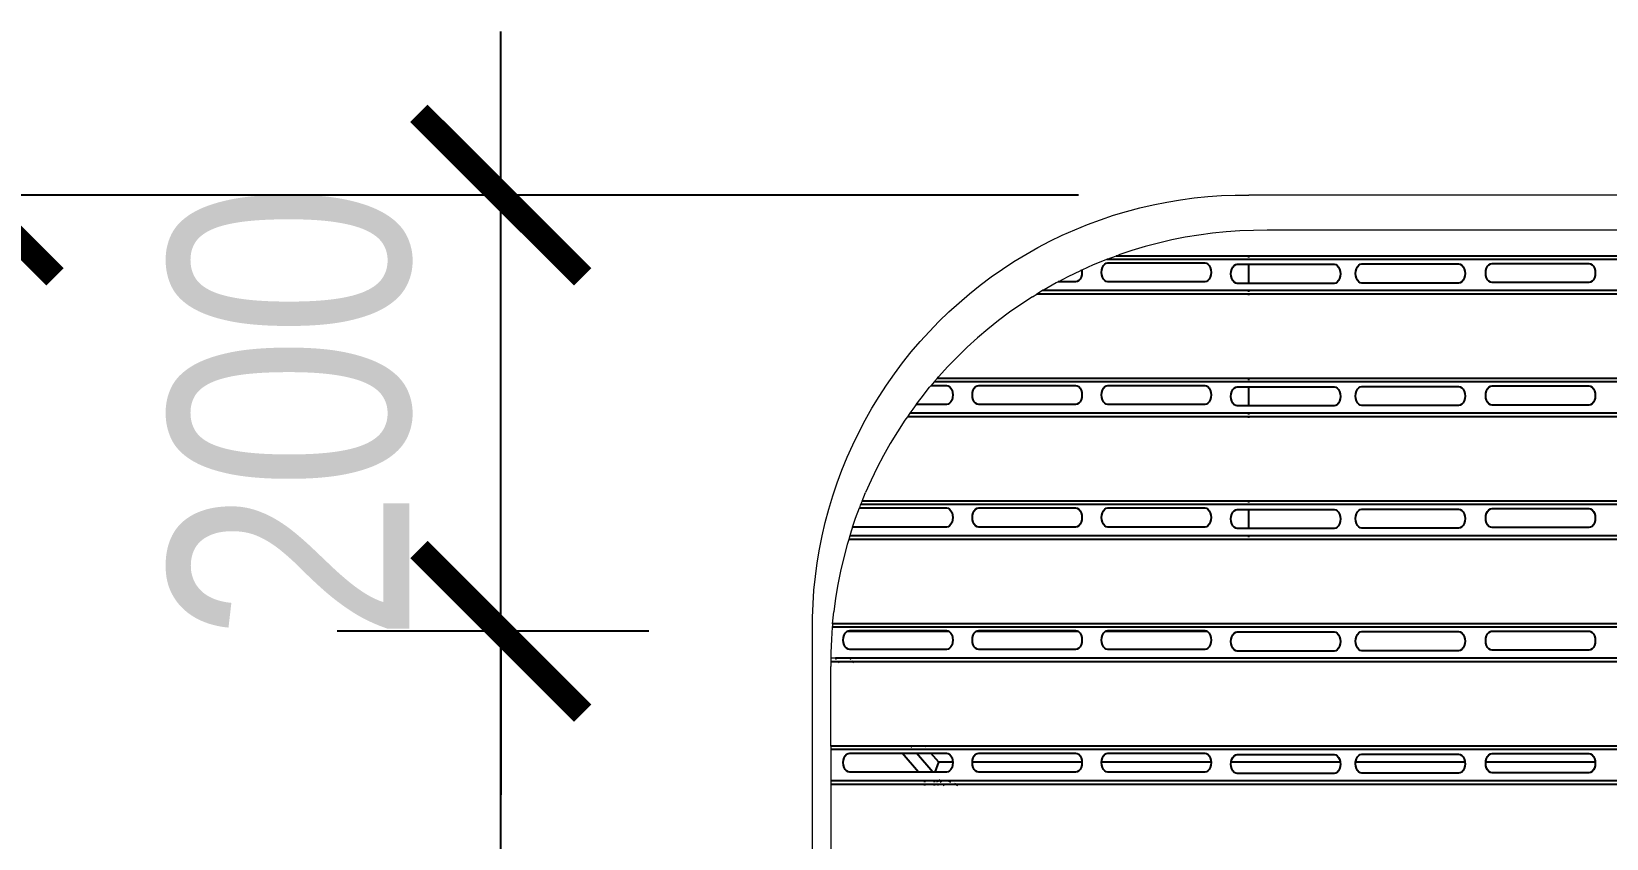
# Model space of a CAD drawing. Header units: inches. Extents: x 236662 to 497023, y -248575 to 81795.
# Drawn here: x 284144 to 284866, y -238118 to -237748 of the extents above; entities that cross this region are included whole.
import ezdxf

# ---------------------------------------------------------------- set-up
doc = ezdxf.new("R2010")
doc.units = ezdxf.units.IN
doc.header["$LTSCALE"] = 10
doc.header["$MEASUREMENT"] = 0
doc.layers.add('04. HP_CUA', color=153, linetype='Continuous')
doc.layers.add('08. HP_DIM', color=118, linetype='Continuous')
doc.layers.add('06. HP_THAY 1', color=134, linetype='Continuous', lineweight=15)
doc.styles.add('text2', font='VHELVCN.TTF')
doc.dimstyles.new('AL-100 (1-50)', dxfattribs={"dimscale": 0.5, "dimtxt": 220, "dimasz": 150, "dimexe": 150, "dimexo": 150, "dimgap": 80, "dimtad": 1, "dimdec": 0, "dimzin": 9, "dimtxsty": 'text2', "dimblk": 'ARCHTICK', "dimcen": 1, "dimdle": 150, "dimclrd": 256, "dimclre": 256, "dimclrt": 7, "dimadec": 0, "dimazin": 0, "dimtfac": 1, "dimtdec": 0, "dimtix": 1, "dimtmove": 2, "dimatfit": 3, "dimldrblk": 'ARCHTICK', "dimfxl": 1, "dimtolj": 1, "dimtzin": 0, "dimlwd": -1, "dimlwe": -1, "dimarcsym": 0})

# ---------------------------------------------------------------- blocks, each defined once
blk = doc.blocks.new('_ArchTick')
at = {"color": 0, "linetype": 'ByBlock', "const_width": 0.15}
blk.add_lwpolyline([(-0.5, -0.5), (0.5, 0.5)], dxfattribs=at)
blk = doc.blocks.new('*D1273')
at = {"layer": '08. HP_DIM', "transparency": 16777216}
for p, q in [((284117.43, -240697.92), (284117.43, -237747.94)), ((284623.91, -237822.94), (284042.43, -237822.94)), ((284427.06, -240622.92), (284042.43, -240622.92))]:
    blk.add_line(p, q, dxfattribs=at)
at = {"layer": 'Defpoints', "color": 0, "transparency": 16777216}
for p in [(284117.43, -237822.94), (284698.91, -237822.94), (284502.06, -240622.92)]:
    blk.add_point(p, dxfattribs=at)
at = {"layer": '08. HP_DIM', "transparency": 16777216, "xscale": 75, "yscale": 75, "zscale": 75}
for p, rotation in [((284117.43, -237822.94), 90), ((284117.43, -240622.92), 270)]:
    blk.add_blockref('_ArchTick', p, dxfattribs=dict(at, rotation=rotation))
at = {"layer": '08. HP_DIM', "color": 7, "transparency": 16777216, "insert": (284021.26, -239222.93), "char_height": 110, "attachment_point": 5, "rotation": 90, "style": 'text2'}
blk.add_mtext('\\A1;2800', dxfattribs=at)
blk = doc.blocks.new('*D1275')
at = {"layer": '08. HP_DIM', "transparency": 16777216}
for p, q in [((284359.24, -240697.92), (284359.24, -237947.92)), ((284427.06, -238022.92), (284284.24, -238022.92)), ((284427.06, -240622.92), (284284.24, -240622.92))]:
    blk.add_line(p, q, dxfattribs=at)
at = {"layer": 'Defpoints', "color": 0, "transparency": 16777216}
for p in [(284359.24, -238022.92), (284502.06, -238022.92), (284502.06, -240622.92)]:
    blk.add_point(p, dxfattribs=at)
at = {"layer": '08. HP_DIM', "transparency": 16777216, "xscale": 75, "yscale": 75, "zscale": 75}
for p, rotation in [((284359.24, -238022.92), 90), ((284359.24, -240622.92), 270)]:
    blk.add_blockref('_ArchTick', p, dxfattribs=dict(at, rotation=rotation))
at = {"layer": '08. HP_DIM', "color": 7, "transparency": 16777216, "insert": (284263.07, -239322.92), "char_height": 110, "attachment_point": 5, "rotation": 90, "style": 'text2'}
blk.add_mtext('\\A1;2600', dxfattribs=at)
blk = doc.blocks.new('*D1276')
at = {"layer": '08. HP_DIM', "transparency": 16777216}
for p, q in [((284359.24, -237822.95), (284359.24, -237747.95)), ((284620.76, -237822.95), (284284.24, -237822.95)), ((284359.24, -238022.92), (284359.24, -237822.95)), ((284427.06, -238022.92), (284284.24, -238022.92)), ((284359.24, -238022.92), (284359.24, -238097.92))]:
    blk.add_line(p, q, dxfattribs=at)
at = {"layer": 'Defpoints', "color": 0, "transparency": 16777216}
for p in [(284359.24, -237822.95), (284695.76, -237822.95), (284502.06, -238022.92)]:
    blk.add_point(p, dxfattribs=at)
at = {"layer": '08. HP_DIM', "transparency": 16777216, "xscale": 75, "yscale": 75, "zscale": 75}
for p, rotation in [((284359.24, -237822.95), 270), ((284359.24, -238022.92), 90)]:
    blk.add_blockref('_ArchTick', p, dxfattribs=dict(at, rotation=rotation))
at = {"layer": '08. HP_DIM', "color": 7, "transparency": 16777216, "insert": (284263.07, -237922.94), "char_height": 110, "attachment_point": 5, "rotation": 90, "style": 'text2'}
blk.add_mtext('\\A1;200', dxfattribs=at)

msp = doc.modelspace()

# ---------------------------------------------------------------- linework, layer by layer
at = {"layer": '04. HP_CUA'}
for p, q in [((284634.65, -237857.23), (284634.94, -237856.17)), ((284634.94, -237856.17), (284635.41, -237855.27)), ((284635.41, -237855.27), (284636.02, -237854.57)), ((284636.02, -237854.57), (284636.72, -237854.13)), ((284636.72, -237854.13), (284637.48, -237853.98)), ((286861.67, -237852.43), (284637, -237852.43)), ((284637.48, -237853.98), (284681.82, -237853.98)), ((284702.06, -237850.88), (284641.18, -237850.88)), ((284681.82, -237853.98), (284682.58, -237854.13)), ((284682.58, -237854.13), (284683.29, -237854.57)), ((284683.29, -237854.57), (284683.9, -237855.27)), ((284683.9, -237855.27), (284684.36, -237856.17)), ((284684.36, -237856.17), (284684.65, -237857.23)), ((284694.22, -237856.86), (284694.68, -237855.95)), ((284694.68, -237855.95), (284695.29, -237855.25)), ((284695.29, -237855.25), (284696, -237854.81)), ((284696, -237854.81), (284696.76, -237854.66)), ((284696.76, -237854.66), (284702.06, -237854.66)), ((284702.06, -237850.88), (284702.06, -237850.79)), ((285302.06, -237850.88), (284702.06, -237850.88)), ((284702.06, -237851.56), (284702.06, -237851.25)), ((284702.06, -237863.43), (284702.06, -237854.66)), ((284702.06, -237854.66), (284741.1, -237854.66)), ((284741.1, -237854.66), (284741.86, -237854.81)), ((284741.86, -237854.81), (284742.56, -237855.25)), ((284742.56, -237855.25), (284743.17, -237855.95)), ((284743.17, -237855.95), (284743.64, -237856.86)), ((284751.3, -237856.7), (284751.76, -237855.79)), ((284751.76, -237855.79), (284752.37, -237855.09)), ((284752.37, -237855.09), (284753.08, -237854.65)), ((284753.08, -237854.65), (284753.84, -237854.5)), ((284753.84, -237854.5), (284798.17, -237854.5)), ((284798.17, -237854.5), (284798.93, -237854.65)), ((284798.93, -237854.65), (284799.64, -237855.09)), ((284799.64, -237855.09), (284800.25, -237855.79)), ((284800.25, -237855.79), (284800.72, -237856.7)), ((284810.69, -237857.51), (284810.99, -237856.46)), ((284810.99, -237856.46), (284811.45, -237855.55)), ((284811.45, -237855.55), (284812.06, -237854.85)), ((284812.06, -237854.85), (284812.77, -237854.41)), ((284812.77, -237854.41), (284813.53, -237854.26)), ((284813.53, -237854.26), (284857.86, -237854.26)), ((284857.86, -237854.26), (284858.62, -237854.41)), ((284858.62, -237854.41), (284859.33, -237854.85)), ((284859.33, -237854.85), (284859.94, -237855.55)), ((284859.94, -237855.55), (284860.4, -237856.46)), ((284860.4, -237856.46), (284860.7, -237857.51)), ((284622.65, -237862.75), (284614.62, -237862.75)), ((284623.4, -237862.6), (284622.65, -237862.75)), ((284624.11, -237862.16), (284623.4, -237862.6)), ((284624.72, -237861.46), (284624.11, -237862.16)), ((284625.19, -237860.56), (284624.72, -237861.46)), ((284624.98, -237857.54), (284625.49, -237857.31)), ((284625.48, -237859.5), (284625.19, -237860.56)), ((284625.58, -237858.37), (284625.48, -237859.5)), ((284625.49, -237857.31), (284625.58, -237858.37)), ((284634.55, -237858.37), (284634.65, -237857.23)), ((284634.65, -237859.5), (284634.55, -237858.37)), ((284634.94, -237860.56), (284634.65, -237859.5)), ((284635.41, -237861.46), (284634.94, -237860.56)), ((284636.02, -237862.16), (284635.41, -237861.46)), ((284636.72, -237862.6), (284636.02, -237862.16)), ((284637.48, -237862.75), (284636.72, -237862.6)), ((284681.82, -237862.75), (284637.48, -237862.75)), ((284682.58, -237862.6), (284681.82, -237862.75)), ((284683.29, -237862.16), (284682.58, -237862.6)), ((284683.9, -237861.46), (284683.29, -237862.16)), ((284684.36, -237860.56), (284683.9, -237861.46)), ((284684.65, -237859.5), (284684.36, -237860.56)), ((284684.65, -237857.23), (284684.75, -237858.37)), ((284684.75, -237858.37), (284684.65, -237859.5)), ((284693.82, -237859.05), (284693.92, -237857.91)), ((284693.92, -237860.18), (284693.82, -237859.05)), ((284693.92, -237857.91), (284694.22, -237856.86)), ((284694.22, -237861.24), (284693.92, -237860.18)), ((284694.68, -237862.15), (284694.22, -237861.24)), ((284695.29, -237862.84), (284694.68, -237862.15)), ((284696, -237863.28), (284695.29, -237862.84)), ((284696.76, -237863.43), (284696, -237863.28)), ((284702.06, -237863.43), (284696.76, -237863.43)), ((284741.1, -237863.43), (284702.06, -237863.43)), ((284741.86, -237863.28), (284741.1, -237863.43)), ((284742.56, -237862.84), (284741.86, -237863.28)), ((284743.17, -237862.15), (284742.56, -237862.84)), ((284743.64, -237861.24), (284743.17, -237862.15)), ((284743.64, -237856.86), (284743.93, -237857.91)), ((284743.93, -237860.18), (284743.64, -237861.24)), ((284743.93, -237857.91), (284744.03, -237859.05)), ((284744.03, -237859.05), (284743.93, -237860.18)), ((284750.9, -237858.89), (284751, -237857.75)), ((284751, -237860.02), (284750.9, -237858.89)), ((284751, -237857.75), (284751.3, -237856.7)), ((284751.3, -237861.08), (284751, -237860.02)), ((284751.76, -237861.99), (284751.3, -237861.08)), ((284752.37, -237862.68), (284751.76, -237861.99)), ((284753.08, -237863.12), (284752.37, -237862.68)), ((284753.84, -237863.27), (284753.08, -237863.12)), ((284798.17, -237863.27), (284753.84, -237863.27)), ((284798.93, -237863.12), (284798.17, -237863.27)), ((284799.64, -237862.68), (284798.93, -237863.12)), ((284800.25, -237861.99), (284799.64, -237862.68)), ((284800.72, -237861.08), (284800.25, -237861.99)), ((284800.72, -237856.7), (284801.01, -237857.75)), ((284801.01, -237860.02), (284800.72, -237861.08)), ((284801.01, -237857.75), (284801.11, -237858.89)), ((284801.11, -237858.89), (284801.01, -237860.02)), ((284810.59, -237858.65), (284810.69, -237857.51)), ((284810.69, -237859.78), (284810.59, -237858.65)), ((284810.99, -237860.84), (284810.69, -237859.78)), ((284811.45, -237861.75), (284810.99, -237860.84)), ((284812.06, -237862.44), (284811.45, -237861.75)), ((284812.77, -237862.88), (284812.06, -237862.44)), ((284813.53, -237863.03), (284812.77, -237862.88)), ((284857.86, -237863.03), (284813.53, -237863.03)), ((284858.62, -237862.88), (284857.86, -237863.03)), ((284859.33, -237862.44), (284858.62, -237862.88)), ((284859.94, -237861.75), (284859.33, -237862.44)), ((284860.4, -237860.84), (284859.94, -237861.75)), ((284860.7, -237859.78), (284860.4, -237860.84)), ((284860.7, -237857.51), (284860.8, -237858.65)), ((284860.8, -237858.65), (284860.7, -237859.78)), ((284702.06, -237868.4), (284604.86, -237868.38)), ((284702.06, -237866.74), (284607.55, -237866.74)), ((284702.06, -237867.33), (284702.06, -237866.74)), ((285302.06, -237866.74), (284702.06, -237866.74)), ((284702.06, -237868.4), (284702.06, -237868.16)), ((284702.06, -237868.84), (284702.06, -237868.4)), ((285302.06, -237868.4), (284702.06, -237868.4)), ((284702.06, -237907.07), (284702.06, -237906.98)), ((284556.51, -237910.17), (284563.47, -237910.17)), ((286940.84, -237908.62), (284557.83, -237908.62)), ((284702.06, -237907.07), (284559.15, -237907.07)), ((284563.47, -237910.17), (284564.23, -237910.32)), ((284564.23, -237910.32), (284564.94, -237910.76)), ((284564.94, -237910.76), (284565.54, -237911.46)), ((284565.54, -237911.46), (284566.01, -237912.36)), ((284566.01, -237912.36), (284566.3, -237913.42)), ((284566.3, -237913.42), (284566.4, -237914.56)), ((284575.37, -237914.56), (284575.47, -237913.42)), ((284575.47, -237913.42), (284575.77, -237912.36)), ((284575.77, -237912.36), (284576.23, -237911.46)), ((284576.23, -237911.46), (284576.84, -237910.76)), ((284576.84, -237910.76), (284577.55, -237910.32)), ((284577.55, -237910.32), (284578.31, -237910.17)), ((284578.31, -237910.17), (284622.65, -237910.17)), ((284622.65, -237910.17), (284623.4, -237910.32)), ((284623.4, -237910.32), (284624.11, -237910.76)), ((284624.11, -237910.76), (284624.72, -237911.46)), ((284624.72, -237911.46), (284625.19, -237912.36)), ((284625.19, -237912.36), (284625.48, -237913.42)), ((284625.48, -237913.42), (284625.58, -237914.56)), ((284634.55, -237914.56), (284634.65, -237913.42)), ((284634.65, -237913.42), (284634.94, -237912.36)), ((284634.94, -237912.36), (284635.41, -237911.46)), ((284635.41, -237911.46), (284636.02, -237910.76)), ((284636.02, -237910.76), (284636.72, -237910.32)), ((284636.72, -237910.32), (284637.48, -237910.17)), ((284637.48, -237910.17), (284681.82, -237910.17)), ((284681.82, -237910.17), (284682.58, -237910.32)), ((284682.58, -237910.32), (284683.29, -237910.76)), ((284683.29, -237910.76), (284683.9, -237911.46)), ((284683.9, -237911.46), (284684.36, -237912.36)), ((284684.36, -237912.36), (284684.65, -237913.42)), ((284684.65, -237913.42), (284684.75, -237914.56)), ((284693.82, -237915.24), (284693.92, -237914.1)), ((284693.92, -237914.1), (284694.22, -237913.05)), ((284694.22, -237913.05), (284694.68, -237912.14)), ((284694.68, -237912.14), (284695.29, -237911.44)), ((284695.29, -237911.44), (284696, -237911)), ((284696, -237911), (284696.76, -237910.85)), ((284696.76, -237910.85), (284702.06, -237910.85)), ((285302.06, -237907.07), (284702.06, -237907.07)), ((284702.06, -237907.75), (284702.06, -237907.44)), ((284702.06, -237919.62), (284702.06, -237910.85)), ((284702.06, -237910.85), (284741.1, -237910.85)), ((284741.1, -237910.85), (284741.86, -237911)), ((284741.86, -237911), (284742.56, -237911.44)), ((284742.56, -237911.44), (284743.17, -237912.14)), ((284743.17, -237912.14), (284743.64, -237913.05)), ((284743.64, -237913.05), (284743.93, -237914.1)), ((284743.93, -237914.1), (284744.03, -237915.24)), ((284750.9, -237915.08), (284751, -237913.94)), ((284751, -237913.94), (284751.3, -237912.89)), ((284751.3, -237912.89), (284751.76, -237911.98)), ((284751.76, -237911.98), (284752.37, -237911.28)), ((284752.37, -237911.28), (284753.08, -237910.84)), ((284753.08, -237910.84), (284753.84, -237910.69)), ((284753.84, -237910.69), (284798.17, -237910.69)), ((284798.17, -237910.69), (284798.93, -237910.84)), ((284798.93, -237910.84), (284799.64, -237911.28)), ((284799.64, -237911.28), (284800.25, -237911.98)), ((284800.25, -237911.98), (284800.72, -237912.89)), ((284800.72, -237912.89), (284801.01, -237913.94)), ((284801.01, -237913.94), (284801.11, -237915.08)), ((284810.59, -237914.84), (284810.69, -237913.7)), ((284810.69, -237913.7), (284810.99, -237912.65)), ((284810.99, -237912.65), (284811.45, -237911.74)), ((284811.45, -237911.74), (284812.06, -237911.04)), ((284812.06, -237911.04), (284812.77, -237910.6)), ((284812.77, -237910.6), (284813.53, -237910.45)), ((284813.53, -237910.45), (284857.86, -237910.45)), ((284857.86, -237910.45), (284858.62, -237910.6)), ((284858.62, -237910.6), (284859.33, -237911.04)), ((284859.33, -237911.04), (284859.94, -237911.74)), ((284859.94, -237911.74), (284860.4, -237912.65)), ((284860.4, -237912.65), (284860.7, -237913.7)), ((284860.7, -237913.7), (284860.8, -237914.84)), ((284563.47, -237918.94), (284549.61, -237918.94)), ((284564.23, -237918.79), (284563.47, -237918.94)), ((284564.94, -237918.35), (284564.23, -237918.79)), ((284565.54, -237917.65), (284564.94, -237918.35)), ((284566.01, -237916.75), (284565.54, -237917.65)), ((284566.3, -237915.69), (284566.01, -237916.75)), ((284566.4, -237914.56), (284566.3, -237915.69)), ((284575.47, -237915.69), (284575.37, -237914.56)), ((284575.77, -237916.75), (284575.47, -237915.69)), ((284576.23, -237917.65), (284575.77, -237916.75)), ((284576.84, -237918.35), (284576.23, -237917.65)), ((284577.55, -237918.79), (284576.84, -237918.35)), ((284578.31, -237918.94), (284577.55, -237918.79)), ((284622.65, -237918.94), (284578.31, -237918.94)), ((284623.4, -237918.79), (284622.65, -237918.94)), ((284624.11, -237918.35), (284623.4, -237918.79)), ((284624.72, -237917.65), (284624.11, -237918.35)), ((284625.19, -237916.75), (284624.72, -237917.65)), ((284625.48, -237915.69), (284625.19, -237916.75)), ((284625.58, -237914.56), (284625.48, -237915.69)), ((284634.65, -237915.69), (284634.55, -237914.56)), ((284634.94, -237916.75), (284634.65, -237915.69)), ((284635.41, -237917.65), (284634.94, -237916.75)), ((284636.02, -237918.35), (284635.41, -237917.65)), ((284636.72, -237918.79), (284636.02, -237918.35)), ((284637.48, -237918.94), (284636.72, -237918.79)), ((284681.82, -237918.94), (284637.48, -237918.94)), ((284682.58, -237918.79), (284681.82, -237918.94)), ((284683.29, -237918.35), (284682.58, -237918.79)), ((284683.9, -237917.65), (284683.29, -237918.35)), ((284684.36, -237916.75), (284683.9, -237917.65)), ((284684.65, -237915.69), (284684.36, -237916.75)), ((284684.75, -237914.56), (284684.65, -237915.69)), ((284693.92, -237916.37), (284693.82, -237915.24)), ((284694.22, -237917.43), (284693.92, -237916.37)), ((284694.68, -237918.34), (284694.22, -237917.43)), ((284695.29, -237919.03), (284694.68, -237918.34)), ((284696, -237919.47), (284695.29, -237919.03)), ((284696.76, -237919.62), (284696, -237919.47)), ((284702.06, -237919.62), (284696.76, -237919.62)), ((284741.1, -237919.62), (284702.06, -237919.62)), ((284741.86, -237919.47), (284741.1, -237919.62)), ((284742.56, -237919.03), (284741.86, -237919.47)), ((284743.17, -237918.34), (284742.56, -237919.03)), ((284743.64, -237917.43), (284743.17, -237918.34)), ((284743.93, -237916.37), (284743.64, -237917.43)), ((284744.03, -237915.24), (284743.93, -237916.37)), ((284751, -237916.21), (284750.9, -237915.08)), ((284751.3, -237917.27), (284751, -237916.21)), ((284751.76, -237918.18), (284751.3, -237917.27)), ((284752.37, -237918.87), (284751.76, -237918.18)), ((284753.08, -237919.31), (284752.37, -237918.87)), ((284753.84, -237919.46), (284753.08, -237919.31)), ((284798.17, -237919.46), (284753.84, -237919.46)), ((284798.93, -237919.31), (284798.17, -237919.46)), ((284799.64, -237918.87), (284798.93, -237919.31)), ((284800.25, -237918.18), (284799.64, -237918.87)), ((284800.72, -237917.27), (284800.25, -237918.18)), ((284801.01, -237916.21), (284800.72, -237917.27)), ((284801.11, -237915.08), (284801.01, -237916.21)), ((284810.69, -237915.97), (284810.59, -237914.84)), ((284810.99, -237917.03), (284810.69, -237915.97)), ((284811.45, -237917.94), (284810.99, -237917.03)), ((284812.06, -237918.63), (284811.45, -237917.94)), ((284812.77, -237919.07), (284812.06, -237918.63)), ((284813.53, -237919.22), (284812.77, -237919.07)), ((284857.86, -237919.22), (284813.53, -237919.22)), ((284858.62, -237919.07), (284857.86, -237919.22)), ((284859.33, -237918.63), (284858.62, -237919.07)), ((284859.94, -237917.94), (284859.33, -237918.63)), ((284860.4, -237917.03), (284859.94, -237917.94)), ((284860.7, -237915.97), (284860.4, -237917.03)), ((284860.8, -237914.84), (284860.7, -237915.97)), ((284702.06, -237924.59), (284545.56, -237924.59)), ((284702.06, -237924.59), (284545.57, -237924.57)), ((284702.06, -237922.93), (284546.72, -237922.93)), ((284702.06, -237922.49), (284702.06, -237922.46)), ((284702.06, -237923.52), (284702.06, -237922.93)), ((285302.06, -237922.93), (284702.06, -237922.93)), ((284702.06, -237924.59), (284702.06, -237924.35)), ((284702.06, -237925.03), (284702.06, -237924.59)), ((285302.06, -237924.59), (284702.06, -237924.59)), ((284702.06, -237963.26), (284524.78, -237963.26)), ((284702.06, -237963.26), (284702.06, -237963.17)), ((285302.06, -237963.26), (284702.06, -237963.26)), ((284702.06, -237963.92), (284702.06, -237963.61)), ((284523.55, -237966.36), (284563.47, -237966.36)), ((286974.53, -237964.81), (284524.14, -237964.81)), ((284563.47, -237966.36), (284564.23, -237966.51)), ((284564.23, -237966.51), (284564.94, -237966.95)), ((284564.94, -237966.95), (284565.54, -237967.65)), ((284565.54, -237967.65), (284566.01, -237968.55)), ((284566.01, -237968.55), (284566.3, -237969.61)), ((284566.3, -237971.88), (284566.01, -237972.94)), ((284566.3, -237969.61), (284566.4, -237970.75)), ((284566.4, -237970.75), (284566.3, -237971.88)), ((284575.37, -237970.75), (284575.47, -237969.61)), ((284575.47, -237971.88), (284575.37, -237970.75)), ((284575.47, -237969.61), (284575.77, -237968.55)), ((284575.77, -237972.94), (284575.47, -237971.88)), ((284575.77, -237968.55), (284576.23, -237967.65)), ((284576.23, -237967.65), (284576.84, -237966.95)), ((284576.84, -237966.95), (284577.55, -237966.51)), ((284577.55, -237966.51), (284578.31, -237966.36)), ((284578.31, -237966.36), (284622.65, -237966.36)), ((284622.65, -237966.36), (284623.4, -237966.51)), ((284623.4, -237966.51), (284624.11, -237966.95)), ((284624.11, -237966.95), (284624.72, -237967.65)), ((284624.72, -237967.65), (284625.19, -237968.55)), ((284625.19, -237968.55), (284625.48, -237969.61)), ((284625.48, -237971.88), (284625.19, -237972.94)), ((284625.48, -237969.61), (284625.58, -237970.75)), ((284625.58, -237970.75), (284625.48, -237971.88)), ((284634.55, -237970.75), (284634.65, -237969.61)), ((284634.65, -237971.88), (284634.55, -237970.75)), ((284634.65, -237969.61), (284634.94, -237968.55)), ((284634.94, -237972.94), (284634.65, -237971.88)), ((284634.94, -237968.55), (284635.41, -237967.65)), ((284635.41, -237967.65), (284636.02, -237966.95)), ((284636.02, -237966.95), (284636.72, -237966.51)), ((284636.72, -237966.51), (284637.48, -237966.36)), ((284637.48, -237966.36), (284681.82, -237966.36)), ((284681.82, -237966.36), (284682.58, -237966.51)), ((284682.58, -237966.51), (284683.29, -237966.95)), ((284683.29, -237966.95), (284683.9, -237967.65)), ((284683.9, -237967.65), (284684.36, -237968.55)), ((284684.36, -237968.55), (284684.65, -237969.61)), ((284684.65, -237971.88), (284684.36, -237972.94)), ((284684.65, -237969.61), (284684.75, -237970.75)), ((284684.75, -237970.75), (284684.65, -237971.88)), ((284693.82, -237971.43), (284693.92, -237970.29)), ((284693.92, -237972.56), (284693.82, -237971.43)), ((284693.92, -237970.29), (284694.22, -237969.24)), ((284694.22, -237969.24), (284694.68, -237968.33)), ((284694.68, -237968.33), (284695.29, -237967.63)), ((284695.29, -237967.63), (284696, -237967.19)), ((284696, -237967.19), (284696.76, -237967.04)), ((284696.76, -237967.04), (284702.06, -237967.04)), ((284702.06, -237975.81), (284702.06, -237967.04)), ((284702.06, -237967.04), (284741.1, -237967.04)), ((284741.1, -237967.04), (284741.86, -237967.19)), ((284741.86, -237967.19), (284742.56, -237967.63)), ((284742.56, -237967.63), (284743.17, -237968.33)), ((284743.17, -237968.33), (284743.64, -237969.24)), ((284743.64, -237969.24), (284743.93, -237970.29)), ((284743.93, -237970.29), (284744.03, -237971.43)), ((284744.03, -237971.43), (284743.93, -237972.56)), ((284750.9, -237971.27), (284751, -237970.13)), ((284751, -237972.4), (284750.9, -237971.27)), ((284751, -237970.13), (284751.3, -237969.08)), ((284751.3, -237969.08), (284751.76, -237968.17)), ((284751.76, -237968.17), (284752.37, -237967.47)), ((284752.37, -237967.47), (284753.08, -237967.03)), ((284753.08, -237967.03), (284753.84, -237966.88)), ((284753.84, -237966.88), (284798.17, -237966.88)), ((284798.17, -237966.88), (284798.93, -237967.03)), ((284798.93, -237967.03), (284799.64, -237967.47)), ((284799.64, -237967.47), (284800.25, -237968.17)), ((284800.25, -237968.17), (284800.72, -237969.08)), ((284800.72, -237969.08), (284801.01, -237970.13)), ((284801.01, -237970.13), (284801.11, -237971.27)), ((284801.11, -237971.27), (284801.01, -237972.4)), ((284810.59, -237971.03), (284810.69, -237969.89)), ((284810.69, -237972.16), (284810.59, -237971.03)), ((284810.69, -237969.89), (284810.99, -237968.84)), ((284810.99, -237968.84), (284811.45, -237967.93)), ((284811.45, -237967.93), (284812.06, -237967.23)), ((284812.06, -237967.23), (284812.77, -237966.79)), ((284812.77, -237966.79), (284813.53, -237966.64)), ((284813.53, -237966.64), (284857.86, -237966.64)), ((284857.86, -237966.64), (284858.62, -237966.79)), ((284858.62, -237966.79), (284859.33, -237967.23)), ((284859.33, -237967.23), (284859.94, -237967.93)), ((284859.94, -237967.93), (284860.4, -237968.84)), ((284860.4, -237968.84), (284860.7, -237969.89)), ((284860.7, -237969.89), (284860.8, -237971.03)), ((284860.8, -237971.03), (284860.7, -237972.16)), ((284702.06, -237979.12), (284519.18, -237979.12)), ((284563.47, -237975.13), (284520.44, -237975.13)), ((284564.23, -237974.98), (284563.47, -237975.13)), ((284564.94, -237974.54), (284564.23, -237974.98)), ((284565.54, -237973.84), (284564.94, -237974.54)), ((284566.01, -237972.94), (284565.54, -237973.84)), ((284576.23, -237973.84), (284575.77, -237972.94)), ((284576.84, -237974.54), (284576.23, -237973.84)), ((284577.55, -237974.98), (284576.84, -237974.54)), ((284578.31, -237975.13), (284577.55, -237974.98)), ((284622.65, -237975.13), (284578.31, -237975.13)), ((284623.4, -237974.98), (284622.65, -237975.13)), ((284624.11, -237974.54), (284623.4, -237974.98)), ((284624.72, -237973.84), (284624.11, -237974.54)), ((284625.19, -237972.94), (284624.72, -237973.84)), ((284635.41, -237973.84), (284634.94, -237972.94)), ((284636.02, -237974.54), (284635.41, -237973.84)), ((284636.72, -237974.98), (284636.02, -237974.54)), ((284637.48, -237975.13), (284636.72, -237974.98)), ((284681.82, -237975.13), (284637.48, -237975.13)), ((284682.58, -237974.98), (284681.82, -237975.13)), ((284683.29, -237974.54), (284682.58, -237974.98)), ((284683.9, -237973.84), (284683.29, -237974.54)), ((284684.36, -237972.94), (284683.9, -237973.84)), ((284694.22, -237973.62), (284693.92, -237972.56)), ((284694.68, -237974.53), (284694.22, -237973.62)), ((284695.29, -237975.22), (284694.68, -237974.53)), ((284696, -237975.66), (284695.29, -237975.22)), ((284696.76, -237975.81), (284696, -237975.66)), ((284702.06, -237975.81), (284696.76, -237975.81)), ((284741.1, -237975.81), (284702.06, -237975.81)), ((284702.06, -237979.71), (284702.06, -237979.12)), ((285302.06, -237979.12), (284702.06, -237979.12)), ((284741.86, -237975.66), (284741.1, -237975.81)), ((284742.56, -237975.22), (284741.86, -237975.66)), ((284743.17, -237974.53), (284742.56, -237975.22)), ((284743.64, -237973.62), (284743.17, -237974.53)), ((284743.93, -237972.56), (284743.64, -237973.62)), ((284751.3, -237973.46), (284751, -237972.4)), ((284751.76, -237974.37), (284751.3, -237973.46)), ((284752.37, -237975.06), (284751.76, -237974.37)), ((284753.08, -237975.5), (284752.37, -237975.06)), ((284753.84, -237975.65), (284753.08, -237975.5)), ((284798.17, -237975.65), (284753.84, -237975.65)), ((284798.93, -237975.5), (284798.17, -237975.65)), ((284799.64, -237975.06), (284798.93, -237975.5)), ((284800.25, -237974.37), (284799.64, -237975.06)), ((284800.72, -237973.46), (284800.25, -237974.37)), ((284801.01, -237972.4), (284800.72, -237973.46)), ((284810.99, -237973.22), (284810.69, -237972.16)), ((284811.45, -237974.13), (284810.99, -237973.22)), ((284812.06, -237974.82), (284811.45, -237974.13)), ((284812.77, -237975.26), (284812.06, -237974.82)), ((284813.53, -237975.41), (284812.77, -237975.26)), ((284857.86, -237975.41), (284813.53, -237975.41)), ((284858.62, -237975.26), (284857.86, -237975.41)), ((284859.33, -237974.82), (284858.62, -237975.26)), ((284859.94, -237974.13), (284859.33, -237974.82)), ((284860.4, -237973.22), (284859.94, -237974.13)), ((284860.7, -237972.16), (284860.4, -237973.22)), ((284702.06, -237980.78), (284518.68, -237980.78)), ((284702.06, -237980.78), (284702.06, -237980.54)), ((284702.06, -237981.22), (284702.06, -237980.78)), ((285302.06, -237980.78), (284702.06, -237980.78)), ((286987.52, -238021), (284511.15, -238021)), ((284702.06, -238019.45), (284511.28, -238019.45)), ((284702.06, -238019.45), (284702.06, -238019.36)), ((285052.06, -238019.45), (284702.06, -238019.45)), ((284516.2, -238026.94), (284516.3, -238025.8)), ((284516.3, -238028.07), (284516.2, -238026.94)), ((284516.3, -238025.8), (284516.59, -238024.74)), ((284516.59, -238029.13), (284516.3, -238028.07)), ((284516.59, -238024.74), (284517.06, -238023.84)), ((284517.06, -238030.03), (284516.59, -238029.13)), ((284517.06, -238023.84), (284517.67, -238023.14)), ((284517.67, -238023.14), (284518.02, -238022.92)), ((284518.02, -238022.92), (284518.37, -238022.7)), ((284518.02, -238022.92), (284564.58, -238022.92)), ((284518.37, -238022.7), (284519.13, -238022.55)), ((284519.13, -238022.55), (284563.47, -238022.55)), ((284563.47, -238022.55), (284564.23, -238022.7)), ((284564.23, -238022.7), (284564.58, -238022.92)), ((284564.58, -238022.92), (284564.94, -238023.14)), ((284564.94, -238023.14), (284565.54, -238023.84)), ((284565.54, -238023.84), (284566.01, -238024.74)), ((284566.01, -238029.13), (284565.54, -238030.03)), ((284566.01, -238024.74), (284566.3, -238025.8)), ((284566.3, -238028.07), (284566.01, -238029.13)), ((284566.3, -238025.8), (284566.4, -238026.94)), ((284566.4, -238026.94), (284566.3, -238028.07)), ((284575.37, -238026.94), (284575.47, -238025.8)), ((284575.47, -238028.07), (284575.37, -238026.94)), ((284575.47, -238025.8), (284575.77, -238024.74)), ((284575.77, -238029.13), (284575.47, -238028.07)), ((284575.77, -238024.74), (284576.23, -238023.84)), ((284576.23, -238030.03), (284575.77, -238029.13)), ((284576.23, -238023.84), (284576.84, -238023.14)), ((284576.84, -238023.14), (284577.2, -238022.92)), ((284577.2, -238022.92), (284577.55, -238022.7)), ((284577.2, -238022.92), (284623.75, -238022.92)), ((284577.55, -238022.7), (284578.31, -238022.55)), ((284578.31, -238022.55), (284622.65, -238022.55)), ((284622.65, -238022.55), (284623.4, -238022.7)), ((284623.4, -238022.7), (284623.75, -238022.92)), ((284623.75, -238022.92), (284624.11, -238023.14)), ((284624.11, -238023.14), (284624.72, -238023.84)), ((284624.72, -238023.84), (284625.19, -238024.74)), ((284625.19, -238029.13), (284624.72, -238030.03)), ((284625.19, -238024.74), (284625.48, -238025.8)), ((284625.48, -238028.07), (284625.19, -238029.13)), ((284625.48, -238025.8), (284625.58, -238026.94)), ((284625.58, -238026.94), (284625.48, -238028.07)), ((284634.55, -238026.94), (284634.65, -238025.8)), ((284634.65, -238028.07), (284634.55, -238026.94)), ((284634.65, -238025.8), (284634.94, -238024.74)), ((284634.94, -238029.13), (284634.65, -238028.07)), ((284634.94, -238024.74), (284635.41, -238023.84)), ((284635.41, -238030.03), (284634.94, -238029.13)), ((284635.41, -238023.84), (284636.02, -238023.14)), ((284636.02, -238023.14), (284636.37, -238022.92)), ((284636.37, -238022.92), (284636.72, -238022.7)), ((284636.37, -238022.92), (284682.93, -238022.92)), ((284636.72, -238022.7), (284637.48, -238022.55)), ((284637.48, -238022.55), (284681.82, -238022.55)), ((284681.82, -238022.55), (284682.58, -238022.7)), ((284682.58, -238022.7), (284682.93, -238022.92)), ((284682.93, -238022.92), (284683.29, -238023.14)), ((284683.29, -238023.14), (284683.9, -238023.84)), ((284683.9, -238023.84), (284684.36, -238024.74)), ((284684.36, -238029.13), (284683.9, -238030.03)), ((284684.36, -238024.74), (284684.65, -238025.8)), ((284684.65, -238028.07), (284684.36, -238029.13)), ((284684.65, -238025.8), (284684.75, -238026.94)), ((284684.75, -238026.94), (284684.65, -238028.07)), ((284693.82, -238027.62), (284693.92, -238026.48)), ((284693.92, -238028.75), (284693.82, -238027.62)), ((284693.92, -238026.48), (284694.22, -238025.43)), ((284694.22, -238029.81), (284693.92, -238028.75)), ((284694.22, -238025.43), (284694.68, -238024.52)), ((284694.68, -238024.52), (284695.29, -238023.82)), ((284695.29, -238023.82), (284696, -238023.38)), ((284696, -238023.38), (284696.76, -238023.23)), ((284696.76, -238023.23), (284741.1, -238023.23)), ((284741.1, -238023.23), (284741.86, -238023.38)), ((284741.86, -238023.38), (284742.56, -238023.82)), ((284742.56, -238023.82), (284743.17, -238024.52)), ((284743.17, -238024.52), (284743.64, -238025.43)), ((284743.64, -238025.43), (284743.93, -238026.48)), ((284743.93, -238028.75), (284743.64, -238029.81)), ((284743.93, -238026.48), (284744.03, -238027.62)), ((284744.03, -238027.62), (284743.93, -238028.75)), ((284750.9, -238027.46), (284751, -238026.32)), ((284751, -238028.59), (284750.9, -238027.46)), ((284751, -238026.32), (284751.3, -238025.27)), ((284751.3, -238029.65), (284751, -238028.59)), ((284751.3, -238025.27), (284751.76, -238024.36)), ((284751.76, -238030.56), (284751.3, -238029.65)), ((284751.76, -238024.36), (284752.37, -238023.66)), ((284752.37, -238023.66), (284753.08, -238023.22)), ((284753.08, -238023.22), (284753.84, -238023.07)), ((284753.84, -238023.07), (284798.17, -238023.07)), ((284798.17, -238023.07), (284798.93, -238023.22)), ((284798.93, -238023.22), (284799.64, -238023.66)), ((284799.64, -238023.66), (284800.25, -238024.36)), ((284800.25, -238024.36), (284800.72, -238025.27)), ((284800.72, -238029.65), (284800.25, -238030.56)), ((284800.72, -238025.27), (284801.01, -238026.32)), ((284801.01, -238028.59), (284800.72, -238029.65)), ((284801.01, -238026.32), (284801.11, -238027.46)), ((284801.11, -238027.46), (284801.01, -238028.59)), ((284810.59, -238027.22), (284810.69, -238026.08)), ((284810.69, -238028.35), (284810.59, -238027.22)), ((284810.69, -238026.08), (284810.99, -238025.03)), ((284810.99, -238029.41), (284810.69, -238028.35)), ((284810.99, -238025.03), (284811.45, -238024.12)), ((284811.45, -238030.32), (284810.99, -238029.41)), ((284811.45, -238024.12), (284812.06, -238023.42)), ((284812.06, -238023.42), (284812.77, -238022.98)), ((284812.77, -238022.98), (284813.09, -238022.92)), ((284813.09, -238022.92), (284813.53, -238022.83)), ((284813.09, -238022.92), (284858.3, -238022.92)), ((284813.53, -238022.83), (284857.86, -238022.83)), ((284857.86, -238022.83), (284858.3, -238022.92)), ((284858.3, -238022.92), (284858.62, -238022.98)), ((284858.62, -238022.98), (284859.33, -238023.42)), ((284859.33, -238023.42), (284859.94, -238024.12)), ((284859.94, -238024.12), (284860.4, -238025.03)), ((284860.4, -238029.41), (284859.94, -238030.32)), ((284860.4, -238025.03), (284860.7, -238026.08)), ((284860.7, -238028.35), (284860.4, -238029.41)), ((284860.7, -238026.08), (284860.8, -238027.22)), ((284860.8, -238027.22), (284860.7, -238028.35)), ((284519.24, -238035.31), (284512.64, -238035.31)), ((284514.06, -238036.97), (284513.85, -238036.73)), ((284517.67, -238030.73), (284517.06, -238030.03)), ((284518.37, -238031.17), (284517.67, -238030.73)), ((284519.13, -238031.32), (284518.37, -238031.17)), ((284519.08, -238035.13), (284519.05, -238035.1)), ((284563.47, -238031.32), (284519.13, -238031.32)), ((284519.18, -238035.24), (284519.13, -238035.18)), ((284519.74, -238035.9), (284519.24, -238035.31)), ((286984.88, -238035.31), (284519.24, -238035.31)), ((284520.65, -238036.97), (284520.45, -238036.73)), ((284564.23, -238031.17), (284563.47, -238031.32)), ((284564.94, -238030.73), (284564.23, -238031.17)), ((284565.54, -238030.03), (284564.94, -238030.73)), ((284576.84, -238030.73), (284576.23, -238030.03)), ((284577.55, -238031.17), (284576.84, -238030.73)), ((284578.31, -238031.32), (284577.55, -238031.17)), ((284622.65, -238031.32), (284578.31, -238031.32)), ((284623.4, -238031.17), (284622.65, -238031.32)), ((284624.11, -238030.73), (284623.4, -238031.17)), ((284624.72, -238030.03), (284624.11, -238030.73)), ((284636.02, -238030.73), (284635.41, -238030.03)), ((284636.72, -238031.17), (284636.02, -238030.73)), ((284637.48, -238031.32), (284636.72, -238031.17)), ((284681.82, -238031.32), (284637.48, -238031.32)), ((284682.58, -238031.17), (284681.82, -238031.32)), ((284683.29, -238030.73), (284682.58, -238031.17)), ((284683.9, -238030.03), (284683.29, -238030.73)), ((284694.68, -238030.72), (284694.22, -238029.81)), ((284695.29, -238031.41), (284694.68, -238030.72)), ((284696, -238031.85), (284695.29, -238031.41)), ((284696.76, -238032), (284696, -238031.85)), ((284741.1, -238032), (284696.76, -238032)), ((284741.86, -238031.85), (284741.1, -238032)), ((284742.56, -238031.41), (284741.86, -238031.85)), ((284743.17, -238030.72), (284742.56, -238031.41)), ((284743.64, -238029.81), (284743.17, -238030.72)), ((284752.37, -238031.25), (284751.76, -238030.56)), ((284753.08, -238031.69), (284752.37, -238031.25)), ((284753.84, -238031.84), (284753.08, -238031.69)), ((284798.17, -238031.84), (284753.84, -238031.84)), ((284798.93, -238031.69), (284798.17, -238031.84)), ((284799.64, -238031.25), (284798.93, -238031.69)), ((284800.25, -238030.56), (284799.64, -238031.25)), ((284812.06, -238031.01), (284811.45, -238030.32)), ((284812.77, -238031.45), (284812.06, -238031.01)), ((284813.53, -238031.6), (284812.77, -238031.45)), ((284857.86, -238031.6), (284813.53, -238031.6)), ((284858.62, -238031.45), (284857.86, -238031.6)), ((284859.33, -238031.01), (284858.62, -238031.45)), ((284859.94, -238030.32), (284859.33, -238031.01)), ((284514.06, -238036.97), (284510.51, -238036.97)), ((284514.43, -238037.41), (284514.06, -238036.97)), ((284520.65, -238036.97), (284514.06, -238036.97)), ((284521.03, -238037.41), (284520.65, -238036.97)), ((286983.46, -238036.97), (284520.65, -238036.97)), ((284540.48, -238075.64), (284510.5, -238075.64)), ((286988.17, -238077.19), (284510.5, -238077.19)), ((284516.59, -238080.93), (284517.06, -238080.03)), ((284517.06, -238080.03), (284517.67, -238079.33)), ((284517.67, -238079.33), (284518.37, -238078.89)), ((284518.37, -238078.89), (284519.13, -238078.74)), ((284519.13, -238078.74), (284543.13, -238078.74)), ((284540.48, -238075.64), (284540.4, -238075.55)), ((284547.08, -238075.64), (284540.48, -238075.64)), ((284540.6, -238075.78), (284540.57, -238075.74)), ((284550.62, -238087.51), (284543.13, -238078.74)), ((284543.13, -238078.74), (284549.73, -238078.74)), ((284547.08, -238075.64), (284547, -238075.55)), ((284553.67, -238075.64), (284547.08, -238075.64)), ((284547.21, -238075.79), (284547.17, -238075.75)), ((284547.23, -238075.82), (284547.38, -238075.99)), ((284557.21, -238087.51), (284549.73, -238078.74)), ((284549.73, -238078.74), (284556.32, -238078.74)), ((284553.67, -238075.64), (284553.59, -238075.55)), ((286950.44, -238075.64), (284553.67, -238075.64)), ((284553.82, -238075.81), (284553.78, -238075.76)), ((284559.96, -238083), (284556.32, -238078.74)), ((284556.32, -238078.74), (284563.47, -238078.74)), ((284563.47, -238078.74), (284564.23, -238078.89)), ((284564.23, -238078.89), (284564.94, -238079.33)), ((284564.94, -238079.33), (284565.54, -238080.03)), ((284565.54, -238080.03), (284566.01, -238080.93)), ((284575.77, -238080.93), (284576.23, -238080.03)), ((284576.23, -238080.03), (284576.84, -238079.33)), ((284576.84, -238079.33), (284577.55, -238078.89)), ((284577.55, -238078.89), (284578.31, -238078.74)), ((284578.31, -238078.74), (284622.65, -238078.74)), ((284622.65, -238078.74), (284623.4, -238078.89)), ((284623.4, -238078.89), (284624.11, -238079.33)), ((284624.11, -238079.33), (284624.72, -238080.03)), ((284624.72, -238080.03), (284625.19, -238080.93)), ((284634.94, -238080.93), (284635.41, -238080.03)), ((284635.41, -238080.03), (284636.02, -238079.33)), ((284636.02, -238079.33), (284636.72, -238078.89)), ((284636.72, -238078.89), (284637.48, -238078.74)), ((284637.48, -238078.74), (284681.82, -238078.74)), ((284681.82, -238078.74), (284682.58, -238078.89)), ((284682.58, -238078.89), (284683.29, -238079.33)), ((284683.29, -238079.33), (284683.9, -238080.03)), ((284683.9, -238080.03), (284684.36, -238080.93)), ((284694.68, -238080.71), (284695.29, -238080.01)), ((284695.29, -238080.01), (284696, -238079.57)), ((284696, -238079.57), (284696.76, -238079.42)), ((284696.76, -238079.42), (284741.1, -238079.42)), ((284741.1, -238079.42), (284741.86, -238079.57)), ((284741.86, -238079.57), (284742.56, -238080.01)), ((284742.56, -238080.01), (284743.17, -238080.71)), ((284751.76, -238080.55), (284752.37, -238079.85)), ((284752.37, -238079.85), (284753.08, -238079.41)), ((284753.08, -238079.41), (284753.84, -238079.26)), ((284753.84, -238079.26), (284798.17, -238079.26)), ((284798.17, -238079.26), (284798.93, -238079.41)), ((284798.93, -238079.41), (284799.64, -238079.85)), ((284799.64, -238079.85), (284800.25, -238080.55)), ((284811.45, -238080.31), (284812.06, -238079.61)), ((284812.06, -238079.61), (284812.77, -238079.17)), ((284812.77, -238079.17), (284813.53, -238079.02)), ((284813.53, -238079.02), (284857.86, -238079.02)), ((284857.86, -238079.02), (284858.62, -238079.17)), ((284858.62, -238079.17), (284859.33, -238079.61)), ((284859.33, -238079.61), (284859.94, -238080.31)), ((284516.2, -238083.13), (284516.3, -238081.99)), ((284516.3, -238084.26), (284516.2, -238083.13)), ((284516.3, -238081.99), (284516.59, -238080.93)), ((284516.59, -238085.32), (284516.3, -238084.26)), ((284517.06, -238086.22), (284516.59, -238085.32)), ((284517.67, -238086.92), (284517.06, -238086.22)), ((284518.37, -238087.36), (284517.67, -238086.92)), ((284519.13, -238087.51), (284518.37, -238087.36)), ((284558.37, -238087.51), (284559.96, -238083)), ((284566.39, -238083), (284559.96, -238083)), ((284564.23, -238087.36), (284563.47, -238087.51)), ((284564.94, -238086.92), (284564.23, -238087.36)), ((284565.54, -238086.22), (284564.94, -238086.92)), ((284566.01, -238085.32), (284565.54, -238086.22)), ((284566.01, -238080.93), (284566.3, -238081.99)), ((284566.3, -238084.26), (284566.01, -238085.32)), ((284566.3, -238081.99), (284566.39, -238083)), ((284566.4, -238083.13), (284566.3, -238084.26)), ((284566.39, -238083), (284566.4, -238083.13)), ((284575.37, -238083.13), (284575.38, -238083)), ((284575.47, -238084.26), (284575.37, -238083.13)), ((284575.38, -238083), (284575.47, -238081.99)), ((284625.57, -238083), (284575.38, -238083)), ((284575.47, -238081.99), (284575.77, -238080.93)), ((284575.77, -238085.32), (284575.47, -238084.26)), ((284576.23, -238086.22), (284575.77, -238085.32)), ((284576.84, -238086.92), (284576.23, -238086.22)), ((284577.55, -238087.36), (284576.84, -238086.92)), ((284578.31, -238087.51), (284577.55, -238087.36)), ((284623.4, -238087.36), (284622.65, -238087.51)), ((284624.11, -238086.92), (284623.4, -238087.36)), ((284624.72, -238086.22), (284624.11, -238086.92)), ((284625.19, -238085.32), (284624.72, -238086.22)), ((284625.19, -238080.93), (284625.48, -238081.99)), ((284625.48, -238084.26), (284625.19, -238085.32)), ((284625.48, -238081.99), (284625.57, -238083)), ((284625.58, -238083.13), (284625.48, -238084.26)), ((284625.57, -238083), (284625.58, -238083.13)), ((284634.55, -238083.13), (284634.56, -238083)), ((284634.65, -238084.26), (284634.55, -238083.13)), ((284634.56, -238083), (284634.65, -238081.99)), ((284684.74, -238083), (284634.56, -238083)), ((284634.65, -238081.99), (284634.94, -238080.93)), ((284634.94, -238085.32), (284634.65, -238084.26)), ((284635.41, -238086.22), (284634.94, -238085.32)), ((284636.02, -238086.92), (284635.41, -238086.22)), ((284636.72, -238087.36), (284636.02, -238086.92)), ((284637.48, -238087.51), (284636.72, -238087.36)), ((284682.58, -238087.36), (284681.82, -238087.51)), ((284683.29, -238086.92), (284682.58, -238087.36)), ((284683.9, -238086.22), (284683.29, -238086.92)), ((284684.36, -238085.32), (284683.9, -238086.22)), ((284684.36, -238080.93), (284684.65, -238081.99)), ((284684.65, -238084.26), (284684.36, -238085.32)), ((284684.65, -238081.99), (284684.74, -238083)), ((284684.75, -238083.13), (284684.65, -238084.26)), ((284684.74, -238083), (284684.75, -238083.13)), ((284693.82, -238083.81), (284693.9, -238083)), ((284693.92, -238084.94), (284693.82, -238083.81)), ((284693.9, -238083), (284693.92, -238082.67)), ((284743.96, -238083), (284693.9, -238083)), ((284693.92, -238082.67), (284694.22, -238081.62)), ((284694.22, -238086), (284693.92, -238084.94)), ((284694.22, -238081.62), (284694.68, -238080.71)), ((284694.68, -238086.91), (284694.22, -238086)), ((284695.29, -238087.6), (284694.68, -238086.91)), ((284743.17, -238086.91), (284742.56, -238087.6)), ((284743.17, -238080.71), (284743.64, -238081.62)), ((284743.64, -238086), (284743.17, -238086.91)), ((284743.64, -238081.62), (284743.93, -238082.67)), ((284743.93, -238084.94), (284743.64, -238086)), ((284743.93, -238082.67), (284743.96, -238083)), ((284744.03, -238083.81), (284743.93, -238084.94)), ((284743.96, -238083), (284744.03, -238083.81)), ((284750.9, -238083.65), (284750.96, -238083)), ((284751, -238084.78), (284750.9, -238083.65)), ((284750.96, -238083), (284751, -238082.51)), ((284801.05, -238083), (284750.96, -238083)), ((284751, -238082.51), (284751.3, -238081.46)), ((284751.3, -238085.84), (284751, -238084.78)), ((284751.3, -238081.46), (284751.76, -238080.55)), ((284751.76, -238086.75), (284751.3, -238085.84)), ((284752.37, -238087.44), (284751.76, -238086.75)), ((284753.08, -238087.88), (284752.37, -238087.44)), ((284799.64, -238087.44), (284798.93, -238087.88)), ((284800.25, -238086.75), (284799.64, -238087.44)), ((284800.25, -238080.55), (284800.72, -238081.46)), ((284800.72, -238085.84), (284800.25, -238086.75)), ((284800.72, -238081.46), (284801.01, -238082.51)), ((284801.01, -238084.78), (284800.72, -238085.84)), ((284801.01, -238082.51), (284801.05, -238083)), ((284801.11, -238083.65), (284801.01, -238084.78)), ((284801.05, -238083), (284801.11, -238083.65)), ((284810.59, -238083.41), (284810.63, -238083)), ((284810.69, -238084.54), (284810.59, -238083.41)), ((284810.63, -238083), (284810.69, -238082.27)), ((284860.76, -238083), (284810.63, -238083)), ((284810.69, -238082.27), (284810.99, -238081.21)), ((284810.99, -238085.6), (284810.69, -238084.54)), ((284810.99, -238081.21), (284811.45, -238080.31)), ((284811.45, -238086.51), (284810.99, -238085.6)), ((284812.06, -238087.2), (284811.45, -238086.51)), ((284812.77, -238087.64), (284812.06, -238087.2)), ((284859.33, -238087.2), (284858.62, -238087.64)), ((284859.94, -238086.51), (284859.33, -238087.2)), ((284859.94, -238080.31), (284860.4, -238081.21)), ((284860.4, -238085.6), (284859.94, -238086.51)), ((284860.4, -238081.21), (284860.7, -238082.27)), ((284860.7, -238084.54), (284860.4, -238085.6)), ((284860.7, -238082.27), (284860.76, -238083)), ((284860.8, -238083.41), (284860.7, -238084.54)), ((284860.76, -238083), (284860.8, -238083.41)), ((284553.36, -238091.5), (284510.5, -238091.5)), ((284553.36, -238093.16), (284510.5, -238093.16)), ((284550.62, -238087.51), (284519.13, -238087.51)), ((284557.21, -238087.51), (284550.62, -238087.51)), ((284553.36, -238091.13), (284553.36, -238091.18)), ((284553.36, -238091.28), (284553.36, -238091.41)), ((284553.36, -238091.5), (284553.36, -238092.09)), ((284558.03, -238091.5), (284553.36, -238091.5)), ((284553.36, -238092.92), (284553.36, -238093.16)), ((284553.36, -238093.16), (284553.36, -238093.6)), ((284558.03, -238093.16), (284553.36, -238093.16)), ((284558.37, -238087.51), (284557.21, -238087.51)), ((284558.03, -238091.16), (284558.03, -238091.11)), ((284558.03, -238091.37), (284558.03, -238091.27)), ((284558.03, -238092.09), (284558.03, -238091.5)), ((284559.1, -238091.5), (284558.03, -238091.5)), ((284558.03, -238093.16), (284558.03, -238092.92)), ((284558.03, -238093.6), (284558.03, -238093.16)), ((284559.69, -238093.16), (284558.03, -238093.16)), ((284563.47, -238087.51), (284558.37, -238087.51)), ((284558.93, -238091), (284558.94, -238091.03)), ((284558.96, -238091.1), (284558.98, -238091.16)), ((284559.02, -238091.26), (284559.03, -238091.29)), ((284559.04, -238091.31), (284559.07, -238091.41)), ((284559.1, -238091.5), (284559.31, -238092.09)), ((284560.62, -238091.5), (284559.1, -238091.5)), ((284559.6, -238092.92), (284559.69, -238093.16)), ((284559.69, -238093.16), (284559.85, -238093.6)), ((284562.04, -238093.16), (284559.69, -238093.16)), ((284560.19, -238090.99), (284560.21, -238091.02)), ((284560.42, -238091.26), (284560.44, -238091.28)), ((284560.46, -238091.31), (284560.51, -238091.36)), ((284560.62, -238091.5), (284561.12, -238092.09)), ((284564.29, -238091.5), (284560.62, -238091.5)), ((284561.83, -238092.92), (284562.04, -238093.16)), ((284562.04, -238093.16), (284562.41, -238093.6)), ((284567.71, -238093.16), (284562.04, -238093.16)), ((284563.55, -238091.14), (284563.51, -238091.12)), ((284564, -238091.36), (284563.96, -238091.34)), ((284565.5, -238092.09), (284564.29, -238091.5)), ((285148.78, -238091.5), (284564.29, -238091.5)), ((284567.71, -238093.16), (284567.21, -238092.92)), ((284568.62, -238093.6), (284567.71, -238093.16)), ((285145.36, -238093.16), (284567.71, -238093.16)), ((284622.65, -238087.51), (284578.31, -238087.51)), ((284681.82, -238087.51), (284637.48, -238087.51)), ((284696, -238088.04), (284695.29, -238087.6)), ((284696.76, -238088.19), (284696, -238088.04)), ((284741.1, -238088.19), (284696.76, -238088.19)), ((284741.86, -238088.04), (284741.1, -238088.19)), ((284742.56, -238087.6), (284741.86, -238088.04)), ((284753.84, -238088.03), (284753.08, -238087.88)), ((284798.17, -238088.03), (284753.84, -238088.03)), ((284798.93, -238087.88), (284798.17, -238088.03)), ((284813.53, -238087.79), (284812.77, -238087.64)), ((284857.86, -238087.79), (284813.53, -238087.79)), ((284858.62, -238087.64), (284857.86, -238087.79))]:
    msp.add_line(p, q, dxfattribs=at)
at = {"layer": '06. HP_THAY 1'}
for p, q in [((284652.13, -237828.79), (284658.27, -237827.36)), ((284658.27, -237827.36), (284664.45, -237826.13)), ((284664.45, -237826.13), (284670.66, -237825.1)), ((284670.66, -237825.1), (284676.91, -237824.26)), ((284676.91, -237824.26), (284683.18, -237823.63)), ((284683.18, -237823.63), (284689.46, -237823.19)), ((284689.46, -237823.19), (284695.76, -237822.95)), ((284695.76, -237822.95), (284702.06, -237822.92)), ((286802.06, -237822.92), (284702.06, -237822.92)), ((284628.13, -237836.42), (284634.03, -237834.23)), ((284634.03, -237834.23), (284640.01, -237832.22)), ((284640.01, -237832.22), (284646.04, -237830.41)), ((284646.04, -237830.41), (284652.13, -237828.79)), ((284610.87, -237844.11), (284616.54, -237841.37)), ((284616.54, -237841.37), (284622.29, -237838.8)), ((284622.29, -237838.8), (284628.13, -237836.42)), ((284679.1, -237841.27), (284672.89, -237842.3)), ((284685.35, -237840.43), (284679.1, -237841.27)), ((284691.62, -237839.8), (284685.35, -237840.43)), ((284697.9, -237839.36), (284691.62, -237839.8)), ((284704.2, -237839.13), (284697.9, -237839.36)), ((284710.5, -237839.09), (284704.2, -237839.13)), ((286788.17, -237839.09), (284710.5, -237839.09)), ((284599.8, -237850.14), (284605.29, -237847.04)), ((284605.29, -237847.04), (284610.87, -237844.11)), ((284648.45, -237848.39), (284642.47, -237850.4)), ((284654.48, -237846.58), (284648.45, -237848.39)), ((284660.57, -237844.96), (284654.48, -237846.58)), ((284666.71, -237843.53), (284660.57, -237844.96)), ((284672.89, -237842.3), (284666.71, -237843.53)), ((284589.15, -237856.86), (284594.42, -237853.42)), ((284594.42, -237853.42), (284599.8, -237850.14)), ((284630.73, -237854.97), (284625.49, -237857.31)), ((284636.57, -237852.59), (284630.73, -237854.97)), ((284637, -237852.43), (284636.57, -237852.59)), ((284641.18, -237850.88), (284637, -237852.43)), ((284641.18, -237850.88), (284642.47, -237850.4)), ((284578.94, -237864.25), (284583.98, -237860.48)), ((284583.98, -237860.48), (284589.15, -237856.86)), ((284613.73, -237863.21), (284608.24, -237866.32)), ((284614.62, -237862.75), (284613.73, -237863.21)), ((284614.62, -237862.75), (284619.31, -237860.29)), ((284619.31, -237860.29), (284624.98, -237857.54)), ((284569.22, -237872.27), (284574.01, -237868.18)), ((284574.01, -237868.18), (284578.94, -237864.25)), ((284602.86, -237869.59), (284597.59, -237873.04)), ((284602.86, -237869.59), (284604.86, -237868.38)), ((284607.55, -237866.74), (284604.86, -237868.38)), ((284608.24, -237866.32), (284607.55, -237866.74)), ((284560.03, -237880.89), (284564.56, -237876.51)), ((284564.56, -237876.51), (284569.22, -237872.27)), ((284592.42, -237876.65), (284587.38, -237880.42)), ((284597.59, -237873.04), (284592.42, -237876.65)), ((284555.65, -237885.42), (284560.03, -237880.89)), ((284582.45, -237884.35), (284577.66, -237888.44)), ((284587.38, -237880.42), (284582.45, -237884.35)), ((284547.32, -237894.87), (284551.41, -237890.08)), ((284551.41, -237890.08), (284555.65, -237885.42)), ((284577.66, -237888.44), (284573, -237892.68)), ((284539.62, -237904.84), (284543.39, -237899.8)), ((284543.39, -237899.8), (284547.32, -237894.87)), ((284568.47, -237897.06), (284564.09, -237901.59)), ((284573, -237892.68), (284568.47, -237897.06)), ((284536, -237910.01), (284539.62, -237904.84)), ((284559.15, -237907.07), (284559.85, -237906.25)), ((284564.09, -237901.59), (284559.85, -237906.25)), ((284532.56, -237915.28), (284536, -237910.01)), ((284551.83, -237915.97), (284555.76, -237911.05)), ((284555.76, -237911.05), (284556.51, -237910.17)), ((284557.83, -237908.62), (284556.51, -237910.17)), ((284559.15, -237907.07), (284557.83, -237908.62)), ((284526.18, -237926.15), (284529.28, -237920.66)), ((284529.28, -237920.66), (284532.56, -237915.28)), ((284548.06, -237921.02), (284546.72, -237922.93)), ((284549.61, -237918.94), (284548.06, -237921.02)), ((284549.61, -237918.94), (284551.83, -237915.97)), ((284523.25, -237931.73), (284526.18, -237926.15)), ((284544.44, -237926.18), (284541, -237931.45)), ((284545.56, -237924.59), (284544.44, -237926.18)), ((284545.56, -237924.59), (284545.57, -237924.57)), ((284546.72, -237922.93), (284545.57, -237924.57)), ((284520.51, -237937.4), (284523.25, -237931.73)), ((284541, -237931.45), (284537.72, -237936.84)), ((284517.94, -237943.15), (284520.51, -237937.4)), ((284534.62, -237942.32), (284531.69, -237947.9)), ((284537.72, -237936.84), (284534.62, -237942.32)), ((284513.37, -237954.89), (284515.56, -237948.99)), ((284515.56, -237948.99), (284517.94, -237943.15)), ((284531.69, -237947.9), (284528.95, -237953.57)), ((284511.36, -237960.87), (284513.37, -237954.89)), ((284528.95, -237953.57), (284526.38, -237959.33)), ((284509.55, -237966.9), (284511.36, -237960.87)), ((284524.78, -237963.26), (284524.14, -237964.81)), ((284524.78, -237963.26), (284526.38, -237959.33)), ((284507.93, -237972.99), (284509.55, -237966.9)), ((284520.44, -237975.13), (284521.81, -237971.07)), ((284521.81, -237971.07), (284523.55, -237966.36)), ((284524, -237965.16), (284523.55, -237966.36)), ((284524.14, -237964.81), (284524, -237965.16)), ((284505.27, -237985.31), (284506.5, -237979.13)), ((284506.5, -237979.13), (284507.93, -237972.99)), ((284519.18, -237979.12), (284518.68, -237980.78)), ((284519.8, -237977.04), (284519.18, -237979.12)), ((284520.44, -237975.13), (284519.8, -237977.04)), ((284504.24, -237991.52), (284505.27, -237985.31)), ((284517.99, -237983.07), (284516.37, -237989.16)), ((284518.68, -237980.78), (284517.99, -237983.07)), ((284503.4, -237997.77), (284504.24, -237991.52)), ((284516.37, -237989.16), (284514.94, -237995.3)), ((284502.77, -238004.04), (284503.4, -237997.77)), ((284514.94, -237995.3), (284513.71, -238001.48)), ((284502.33, -238010.32), (284502.77, -238004.04)), ((284512.68, -238007.69), (284511.84, -238013.94)), ((284513.71, -238001.48), (284512.68, -238007.69)), ((284502.09, -238016.62), (284502.33, -238010.32)), ((284511.28, -238019.45), (284511.84, -238013.94)), ((284502.06, -238022.92), (284502.09, -238016.62)), ((284511.15, -238021), (284510.77, -238026.49)), ((284511.21, -238020.21), (284511.15, -238021)), ((284511.28, -238019.45), (284511.21, -238020.21)), ((284502.06, -238136.09), (284502.06, -238022.92)), ((284510.77, -238026.49), (284510.53, -238032.79)), ((284510.52, -238035.31), (284510.51, -238036.97)), ((284510.53, -238032.79), (284510.52, -238035.31)), ((284512.6, -238035.27), (284510.52, -238035.31)), ((284512.51, -238035.16), (284512.48, -238035.13)), ((284512.55, -238035.2), (284512.6, -238035.27)), ((284512.64, -238035.31), (284512.6, -238035.27)), ((284513.14, -238035.9), (284512.64, -238035.31)), ((284510.51, -238036.97), (284510.5, -238039.09)), ((284510.5, -238075.64), (284510.5, -238039.09)), ((284510.5, -238075.64), (284510.5, -238077.19)), ((284510.5, -238077.19), (284510.5, -238091.5)), ((284510.5, -238091.5), (284510.5, -238093.16)), ((284510.5, -238093.16), (284510.5, -238131.83))]:
    msp.add_line(p, q, dxfattribs=at)

# ---------------------------------------------------------------- dimensions: what is measured, and where the dimension line sits
at = {"layer": '08. HP_DIM'}
for base, p1, p2, picture, middle in [((284117.43, -237822.94), (284502.06, -240622.92), (284698.91, -237822.94), '*D1273', (284021.26, -239222.93)), ((284359.24, -237822.95), (284502.06, -238022.92), (284695.76, -237822.95), '*D1276', (284263.07, -237922.94)), ((284359.24, -238022.92), (284502.06, -240622.92), (284502.06, -238022.92), '*D1275', (284263.07, -239322.92))]:
    dim = msp.add_linear_dim(base=base, p1=p1, p2=p2, angle=90, dimstyle='AL-100 (1-50)', dxfattribs=at)
    dim.commit()
    dim.dimension.update_dxf_attribs({"geometry": picture, "text_midpoint": middle})

doc.saveas('drawing.dxf')
